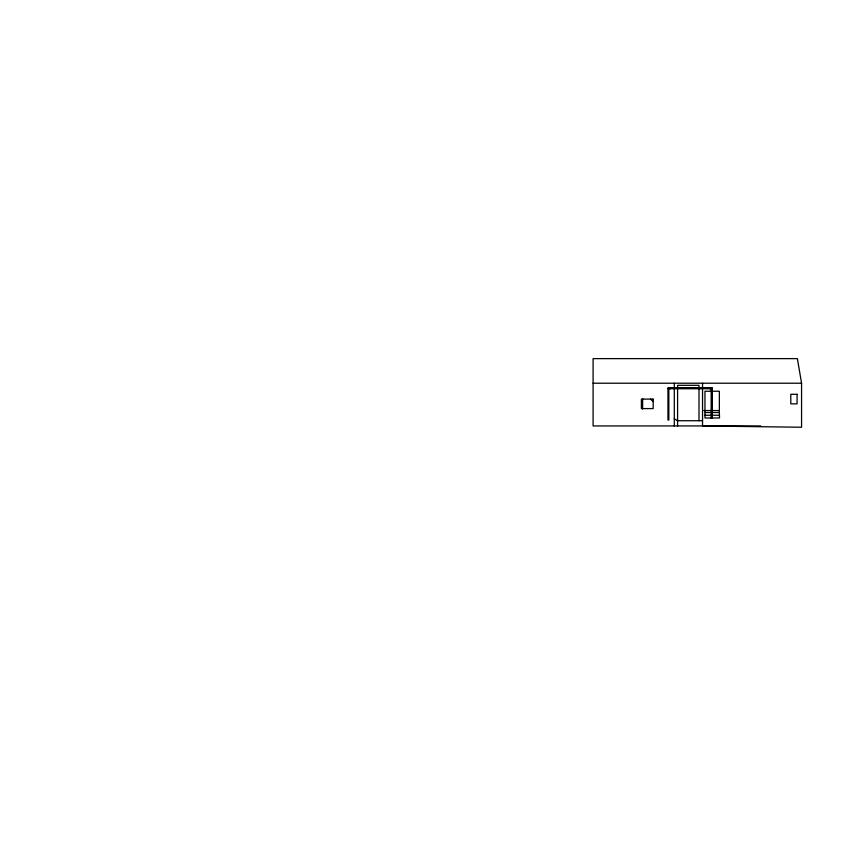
<?xml version="1.0" encoding="UTF-8"?>
<svg xmlns="http://www.w3.org/2000/svg" width="851" height="851" viewBox="0 0 851 851"><rect width="100%" height="100%" fill="white"/><g stroke="black" fill="none" stroke-linecap="round" stroke-linejoin="round"><path stroke-width="1.28" d="M760.688 425.925L593.094 425.947L593.094 358.622L797.376 358.622L801.568 383.216L801.568 427.255L702.543 425.947L702.543 383.216M593.094 383.216L801.568 383.216M667.961 388.747L712.361 388.747M703.809 410.544L719.361 410.544M704.958 412.522L719.361 412.522L719.52 417.979L704.958 417.979L704.958 391.237L719.361 391.237L719.361 412.522M704.958 415.256L719.435 415.256M677.364 420.724L702.543 420.724M674.29 418.788L677.587 420.724M650.451 399.108L653.164 401.576M711.159 388.747L711.159 418.277L712.361 418.277L712.361 387.641L667.961 387.641L667.961 420.022L668.833 420.022L668.833 388.747M710.032 387.641L710.032 388.747M698.99 420.724L698.99 385.312L677.587 385.312L677.587 425.947M674.29 383.216L674.29 425.947M670.482 387.641L670.482 388.747M642.633 398.523L642.633 409.086M797.079 394.3L790.792 394.3L790.792 403.853L797.079 403.853L797.079 394.3M653.164 399.108L641.388 399.108L641.388 408.586L653.164 408.586L653.164 399.108"/></g></svg>
